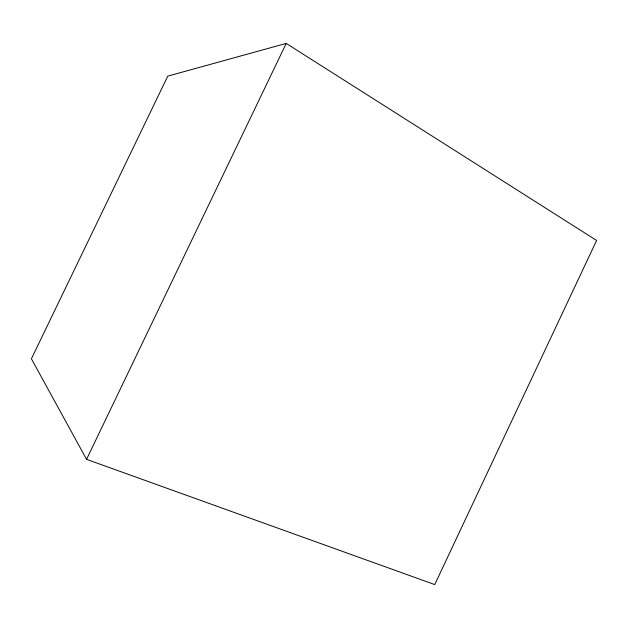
<?xml version="1.0" encoding="UTF-8"?>
<svg xmlns="http://www.w3.org/2000/svg" width="628" height="628" viewBox="0 0 628 628"><rect width="100%" height="100%" fill="white"/><g stroke="black" fill="none" stroke-linecap="round" stroke-linejoin="round"><path stroke-width="0.94" d="M86.562 459.343L286.211 43.418L596.6 240.461L434.741 584.582L86.562 459.343L31.4 358.792L167.778 76.121L286.211 43.418"/></g></svg>
